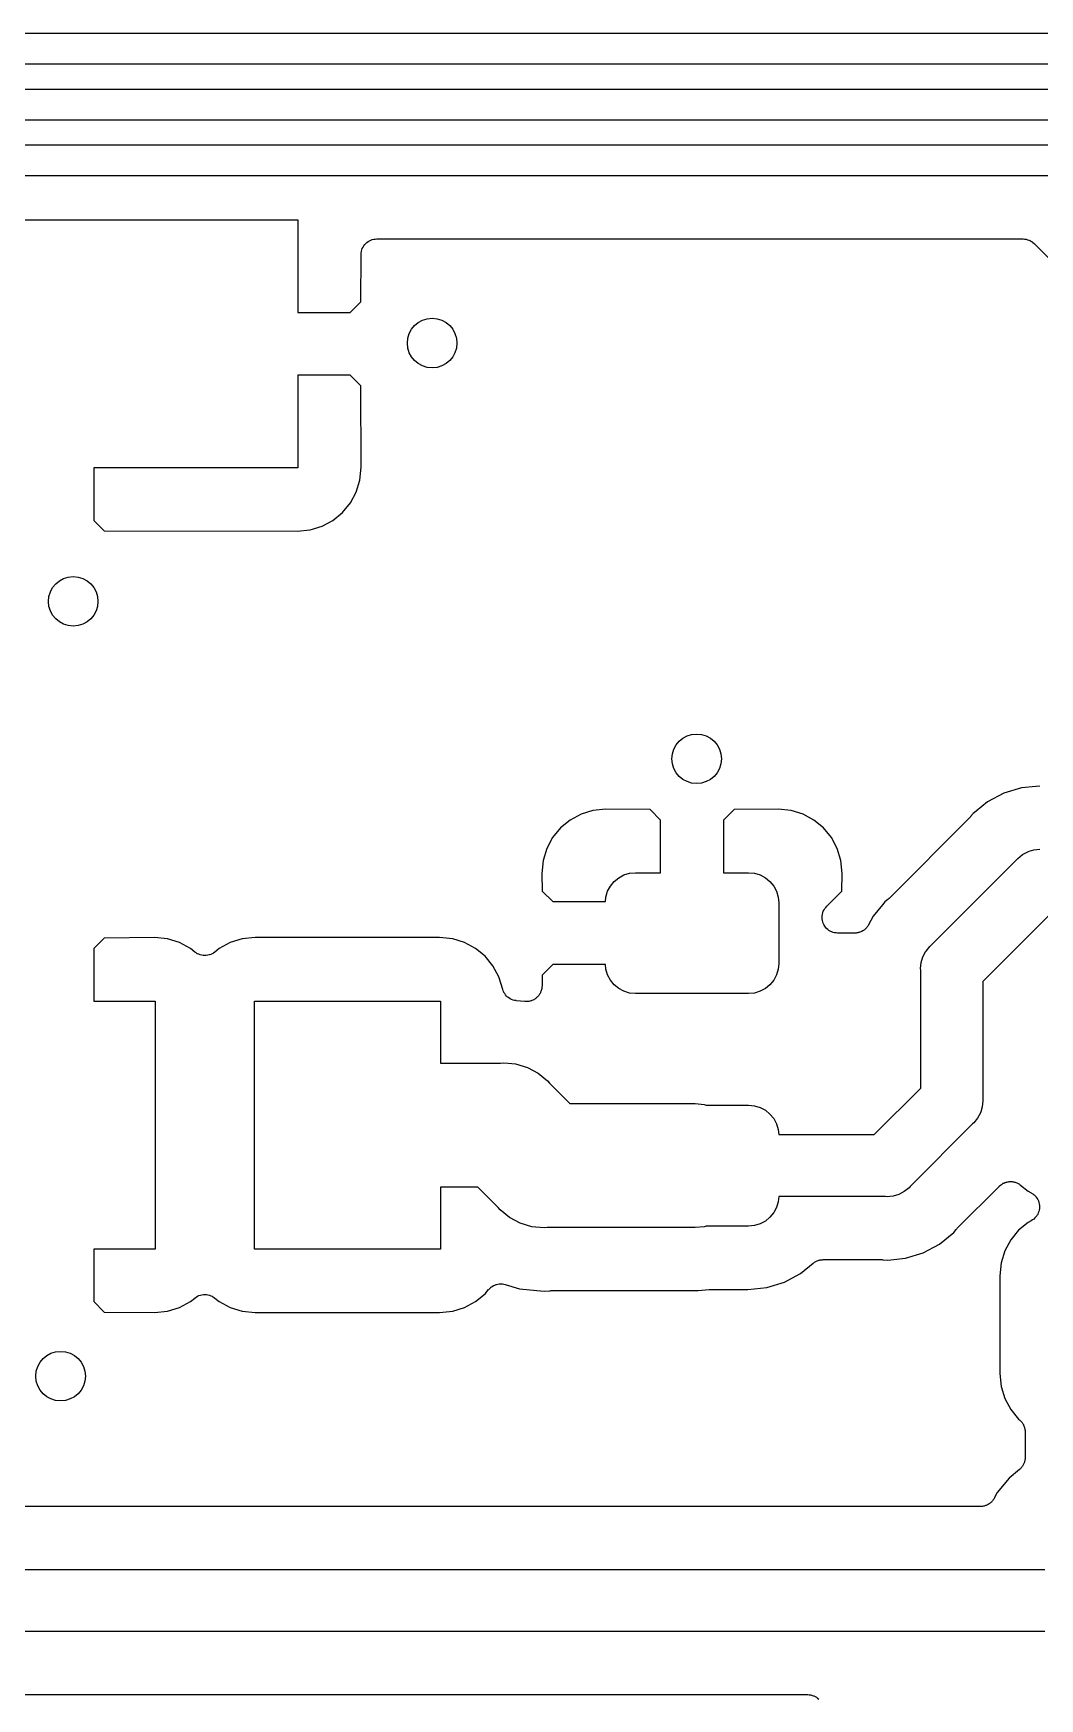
# Model space of a CAD drawing. Extents: x 2.49 to 6.38, y -5.9 to -3.86.
# Drawn here: x 3.472 to 3.792, y -5.131 to -4.602 of the extents above; entities that cross this region are included whole.
import ezdxf

# ---------------------------------------------------------------- set-up
doc = ezdxf.new("R2010")
doc.units = 0
doc.header["$MEASUREMENT"] = 0
doc.layers.add('BLACK', color=7, linetype='CONTINUOUS')

msp = doc.modelspace()

# ---------------------------------------------------------------- linework, layer by layer
at = {"layer": 'BLACK', "linetype": 'CONTINUOUS'}
for p, q in [((3.08519, -4.6022), (3.813, -4.6022)), ((3.81121, -4.61204), (3.08698, -4.61204)), ((3.09252, -4.61991), (3.80566, -4.61991)), ((3.80387, -4.62976), (3.09432, -4.62976)), ((3.16081, -4.63763), (3.79833, -4.63763)), ((3.79653, -4.64747), (3.16261, -4.64747)), ((3.4063, -4.66142), (3.55591, -4.66142)), ((3.55591, -4.66142), (3.55591, -4.69079)), ((3.57748, -4.66891), (3.5775, -4.66889)), ((3.5775, -4.66889), (3.57785, -4.6686)), ((3.57785, -4.6686), (3.57821, -4.66831)), ((3.57821, -4.66831), (3.57824, -4.66829)), ((3.57824, -4.66829), (3.57826, -4.66828)), ((3.57826, -4.66828), (3.57867, -4.66807)), ((3.57867, -4.66807), (3.57907, -4.66785)), ((3.57907, -4.66785), (3.5791, -4.66784)), ((3.5791, -4.66784), (3.57913, -4.66783)), ((3.57913, -4.66783), (3.57957, -4.6677)), ((3.57957, -4.6677), (3.58001, -4.66757)), ((3.58001, -4.66757), (3.58004, -4.66756)), ((3.58004, -4.66756), (3.58006, -4.66756)), ((3.58006, -4.66756), (3.58052, -4.66752)), ((3.58052, -4.66752), (3.58098, -4.66747)), ((3.58098, -4.66747), (3.78617, -4.66747)), ((3.78617, -4.66747), (3.78619, -4.66747)), ((3.78619, -4.66747), (3.78619, -4.66747)), ((3.78619, -4.66747), (3.78619, -4.66747)), ((3.78619, -4.66747), (3.78624, -4.66747)), ((3.78624, -4.66747), (3.7867, -4.66752)), ((3.7867, -4.66752), (3.78716, -4.66757)), ((3.78716, -4.66757), (3.78719, -4.66758)), ((3.78719, -4.66758), (3.78721, -4.66758)), ((3.78721, -4.66758), (3.78765, -4.66772)), ((3.78765, -4.66772), (3.78809, -4.66786)), ((3.78809, -4.66786), (3.78812, -4.66787)), ((3.78812, -4.66787), (3.78814, -4.66788)), ((3.78814, -4.66788), (3.78855, -4.6681)), ((3.78855, -4.6681), (3.78895, -4.66832)), ((3.78895, -4.66832), (3.78897, -4.66833)), ((3.78897, -4.66833), (3.789, -4.66835)), ((3.789, -4.66835), (3.78935, -4.66864)), ((3.78935, -4.66864), (3.78971, -4.66894)), ((3.57591, -4.68746), (3.57598, -4.67245)), ((3.57598, -4.67238), (3.57603, -4.67192)), ((3.57598, -4.67244), (3.57598, -4.67238)), ((3.57598, -4.67245), (3.57598, -4.67244)), ((3.57598, -4.67244), (3.57598, -4.67244)), ((3.57598, -4.67244), (3.57598, -4.67244)), ((3.57603, -4.67192), (3.57608, -4.67147)), ((3.57608, -4.67147), (3.57609, -4.67144)), ((3.57609, -4.67141), (3.57623, -4.67097)), ((3.57609, -4.67144), (3.57609, -4.67141)), ((3.57623, -4.67097), (3.57637, -4.67053)), ((3.57637, -4.67053), (3.57638, -4.67051)), ((3.57638, -4.67051), (3.57639, -4.67048)), ((3.57639, -4.67048), (3.57661, -4.67008)), ((3.57661, -4.67008), (3.57683, -4.66968)), ((3.57683, -4.66968), (3.57685, -4.66965)), ((3.57685, -4.66965), (3.57687, -4.66963)), ((3.57687, -4.66963), (3.57716, -4.66928)), ((3.57716, -4.66928), (3.57746, -4.66892)), ((3.57746, -4.66892), (3.57748, -4.66891)), ((3.78971, -4.66894), (3.95356, -4.83279)), ((3.57258, -4.69079), (3.57591, -4.68746)), ((3.55591, -4.69079), (3.57258, -4.69079)), ((3.55591, -4.71079), (3.55591, -4.74016)), ((3.57258, -4.71079), (3.55591, -4.71079)), ((3.57591, -4.71412), (3.57258, -4.71079)), ((3.57603, -4.73992), (3.57591, -4.71412)), ((3.55591, -4.74016), (3.4911, -4.74016)), ((3.4911, -4.74016), (3.4911, -4.75684)), ((3.57562, -4.74408), (3.57603, -4.73992)), ((3.57262, -4.75132), (3.57447, -4.74785)), ((3.57447, -4.74785), (3.57562, -4.74408)), ((3.57012, -4.75437), (3.57262, -4.75132)), ((3.4911, -4.75684), (3.49443, -4.76016)), ((3.55983, -4.75987), (3.5636, -4.75872)), ((3.5636, -4.75872), (3.56707, -4.75687)), ((3.56707, -4.75687), (3.57012, -4.75437)), ((3.49443, -4.76016), (3.55566, -4.76028)), ((3.55566, -4.76028), (3.55983, -4.75987)), ((3.78572, -4.84175), (3.7801, -4.84346)), ((3.79034, -4.8413), (3.78572, -4.84175)), ((3.79035, -4.8413), (3.79034, -4.8413)), ((3.79157, -4.84118), (3.79035, -4.8413)), ((3.65377, -4.84858), (3.64962, -4.84899)), ((3.66777, -4.84869), (3.65377, -4.84858)), ((3.70843, -4.84858), (3.69444, -4.84869)), ((3.71258, -4.84899), (3.70843, -4.84858)), ((3.77492, -4.84623), (3.77132, -4.84918)), ((3.7801, -4.84346), (3.77492, -4.84623)), ((3.64238, -4.85199), (3.63933, -4.85449)), ((3.64585, -4.85013), (3.64238, -4.85199)), ((3.64962, -4.84899), (3.64585, -4.85013)), ((3.6711, -4.85202), (3.66777, -4.84869)), ((3.6711, -4.8687), (3.6711, -4.85202)), ((3.69444, -4.84869), (3.6911, -4.85202)), ((3.6911, -4.85202), (3.6911, -4.8687)), ((3.71635, -4.85013), (3.71258, -4.84899)), ((3.71983, -4.85199), (3.71635, -4.85013)), ((3.72287, -4.85449), (3.71983, -4.85199)), ((3.76926, -4.85127), (3.74368, -4.87685)), ((3.7694, -4.85111), (3.76926, -4.85127)), ((3.76955, -4.85096), (3.7694, -4.85111)), ((3.76959, -4.85091), (3.76955, -4.85096)), ((3.77037, -4.84996), (3.76959, -4.85091)), ((3.77132, -4.84918), (3.77037, -4.84996)), ((3.77132, -4.84918), (3.77132, -4.84918)), ((3.63683, -4.85754), (3.63498, -4.86101)), ((3.63933, -4.85449), (3.63683, -4.85754)), ((3.72537, -4.85754), (3.72287, -4.85449)), ((3.72723, -4.86101), (3.72537, -4.85754)), ((3.63498, -4.86101), (3.63383, -4.86478)), ((3.72837, -4.86478), (3.72723, -4.86101)), ((3.78427, -4.86455), (3.78458, -4.86417)), ((3.78458, -4.86417), (3.78608, -4.86294)), ((3.78608, -4.86294), (3.78779, -4.86203)), ((3.78779, -4.86203), (3.78816, -4.86192)), ((3.78816, -4.86192), (3.78965, -4.86147)), ((3.78965, -4.86147), (3.79157, -4.86128)), ((3.63383, -4.86478), (3.63343, -4.86891)), ((3.63343, -4.86891), (3.63351, -4.87454)), ((3.65781, -4.87032), (3.65947, -4.86943)), ((3.65947, -4.86943), (3.66127, -4.86889)), ((3.66127, -4.86889), (3.66314, -4.8687)), ((3.66314, -4.8687), (3.6711, -4.8687)), ((3.6911, -4.8687), (3.69906, -4.8687)), ((3.69906, -4.8687), (3.70094, -4.86889)), ((3.70094, -4.86889), (3.70274, -4.86943)), ((3.70274, -4.86943), (3.7044, -4.87032)), ((3.72878, -4.86891), (3.72837, -4.86478)), ((3.72869, -4.87454), (3.72878, -4.86891)), ((3.75696, -4.89186), (3.78427, -4.86455)), ((3.63351, -4.87454), (3.63686, -4.87789)), ((3.65373, -4.87643), (3.65427, -4.87462)), ((3.65427, -4.87462), (3.65516, -4.87297)), ((3.65516, -4.87297), (3.65635, -4.87151)), ((3.65635, -4.87151), (3.65781, -4.87032)), ((3.7044, -4.87032), (3.70585, -4.87151)), ((3.70585, -4.87151), (3.70704, -4.87297)), ((3.70704, -4.87297), (3.70793, -4.87462)), ((3.70793, -4.87462), (3.70848, -4.87643)), ((3.72388, -4.87936), (3.72869, -4.87454)), ((3.63686, -4.87789), (3.65358, -4.87789)), ((3.65358, -4.87789), (3.65373, -4.87643)), ((3.70848, -4.87643), (3.70866, -4.8783)), ((3.70866, -4.8783), (3.70866, -4.89749)), ((3.72303, -4.88053), (3.72326, -4.88011)), ((3.72326, -4.88011), (3.72327, -4.8801)), ((3.72326, -4.88011), (3.72326, -4.88011)), ((3.72327, -4.8801), (3.72357, -4.87973)), ((3.72357, -4.87973), (3.72388, -4.87936)), ((3.74159, -4.87891), (3.73864, -4.88251)), ((3.74237, -4.87796), (3.74159, -4.87891)), ((3.74159, -4.87891), (3.74159, -4.87891)), ((3.74332, -4.87718), (3.74237, -4.87796)), ((3.74347, -4.87703), (3.74332, -4.87718)), ((3.74363, -4.8769), (3.74347, -4.87703)), ((3.74368, -4.87685), (3.74363, -4.8769)), ((3.72241, -4.88286), (3.72246, -4.88238)), ((3.72241, -4.88287), (3.72241, -4.88286)), ((3.72241, -4.88288), (3.72241, -4.88287)), ((3.72246, -4.88335), (3.72241, -4.88288)), ((3.72246, -4.88238), (3.72251, -4.88191)), ((3.7225, -4.88383), (3.72246, -4.88335)), ((3.7225, -4.88384), (3.7225, -4.88383)), ((3.7225, -4.88385), (3.7225, -4.88384)), ((3.72264, -4.88431), (3.7225, -4.88385)), ((3.72251, -4.88189), (3.72266, -4.88142)), ((3.72251, -4.8819), (3.72251, -4.88189)), ((3.72251, -4.88191), (3.72251, -4.8819)), ((3.72278, -4.88477), (3.72264, -4.88431)), ((3.72266, -4.88142), (3.7228, -4.88097)), ((3.72278, -4.88478), (3.72278, -4.88477)), ((3.72278, -4.88477), (3.72278, -4.88477)), ((3.723, -4.8852), (3.72278, -4.88478)), ((3.7228, -4.88096), (3.72303, -4.88053)), ((3.7228, -4.88097), (3.7228, -4.88096)), ((3.7228, -4.88096), (3.7228, -4.88096)), ((3.72323, -4.88563), (3.723, -4.8852)), ((3.72323, -4.88564), (3.72323, -4.88563)), ((3.72324, -4.88565), (3.72323, -4.88564)), ((3.72354, -4.88602), (3.72324, -4.88565)), ((3.73691, -4.88569), (3.73674, -4.8859)), ((3.73702, -4.88549), (3.73691, -4.88569)), ((3.73714, -4.88531), (3.73702, -4.88549)), ((3.73717, -4.88525), (3.73714, -4.88531)), ((3.73864, -4.88251), (3.73717, -4.88525)), ((3.79565, -4.88101), (3.77342, -4.90324)), ((3.49444, -4.88944), (3.4911, -4.89277)), ((3.5104, -4.88933), (3.49444, -4.88944)), ((3.51455, -4.88974), (3.5104, -4.88933)), ((3.51832, -4.89088), (3.51455, -4.88974)), ((3.5218, -4.89274), (3.51832, -4.89088)), ((3.53444, -4.89088), (3.53096, -4.89274)), ((3.53821, -4.88974), (3.53444, -4.89088)), ((3.54237, -4.88933), (3.53821, -4.88974)), ((3.60094, -4.88933), (3.54237, -4.88933)), ((3.6051, -4.88974), (3.60094, -4.88933)), ((3.60887, -4.89088), (3.6051, -4.88974)), ((3.61235, -4.89274), (3.60887, -4.89088)), ((3.72384, -4.88639), (3.72354, -4.88602)), ((3.72385, -4.8864), (3.72384, -4.88639)), ((3.72422, -4.88671), (3.72385, -4.8864)), ((3.72385, -4.8864), (3.72385, -4.8864)), ((3.72459, -4.88702), (3.72422, -4.88671)), ((3.7246, -4.88703), (3.72459, -4.88702)), ((3.72459, -4.88702), (3.72459, -4.88702)), ((3.72502, -4.88726), (3.7246, -4.88703)), ((3.72544, -4.88749), (3.72502, -4.88726)), ((3.72545, -4.88749), (3.72544, -4.88749)), ((3.72546, -4.8875), (3.72545, -4.88749)), ((3.72591, -4.88764), (3.72546, -4.8875)), ((3.72637, -4.88778), (3.72591, -4.88764)), ((3.72638, -4.88779), (3.72637, -4.88778)), ((3.72639, -4.88779), (3.72638, -4.88779)), ((3.72686, -4.88784), (3.72639, -4.88779)), ((3.72734, -4.88789), (3.72686, -4.88784)), ((3.72736, -4.88789), (3.72734, -4.88789)), ((3.72741, -4.88789), (3.72736, -4.88789)), ((3.72736, -4.88789), (3.72736, -4.88789)), ((3.72736, -4.88789), (3.72736, -4.88789)), ((3.73276, -4.88789), (3.72741, -4.88789)), ((3.73299, -4.88787), (3.73276, -4.88789)), ((3.73321, -4.88787), (3.73299, -4.88787)), ((3.73347, -4.88782), (3.73321, -4.88787)), ((3.73374, -4.8878), (3.73347, -4.88782)), ((3.73395, -4.88773), (3.73374, -4.8878)), ((3.73417, -4.88769), (3.73395, -4.88773)), ((3.73441, -4.88759), (3.73417, -4.88769)), ((3.73467, -4.88752), (3.73441, -4.88759)), ((3.73487, -4.88741), (3.73467, -4.88752)), ((3.73507, -4.88733), (3.73487, -4.88741)), ((3.7353, -4.88718), (3.73507, -4.88733)), ((3.73553, -4.88706), (3.7353, -4.88718)), ((3.7357, -4.88692), (3.73553, -4.88706)), ((3.73589, -4.8868), (3.7357, -4.88692)), ((3.73608, -4.88661), (3.73589, -4.8868)), ((3.73629, -4.88644), (3.73608, -4.88661)), ((3.73643, -4.88627), (3.73629, -4.88644)), ((3.73659, -4.88612), (3.73643, -4.88627)), ((3.73674, -4.8859), (3.73659, -4.88612)), ((3.4911, -4.89277), (3.4911, -4.90945)), ((3.52321, -4.8939), (3.5218, -4.89274)), ((3.5236, -4.89416), (3.52321, -4.8939)), ((3.52398, -4.89442), (3.5236, -4.89416)), ((3.524, -4.89443), (3.52398, -4.89442)), ((3.52402, -4.89444), (3.524, -4.89443)), ((3.52445, -4.89462), (3.52402, -4.89444)), ((3.52488, -4.8948), (3.52445, -4.89462)), ((3.5249, -4.89481), (3.52488, -4.8948)), ((3.52492, -4.89481), (3.5249, -4.89481)), ((3.52538, -4.89491), (3.52492, -4.89481)), ((3.52584, -4.895), (3.52538, -4.89491)), ((3.52586, -4.895), (3.52584, -4.895)), ((3.52587, -4.89501), (3.52586, -4.895)), ((3.52635, -4.89501), (3.52587, -4.89501)), ((3.52681, -4.89501), (3.52635, -4.89501)), ((3.52683, -4.89501), (3.52681, -4.89501)), ((3.52685, -4.89501), (3.52683, -4.89501)), ((3.52731, -4.89492), (3.52685, -4.89501)), ((3.52777, -4.89483), (3.52731, -4.89492)), ((3.52779, -4.89483), (3.52777, -4.89483)), ((3.52781, -4.89482), (3.52779, -4.89483)), ((3.52824, -4.89465), (3.52781, -4.89482)), ((3.52868, -4.89447), (3.52824, -4.89465)), ((3.52869, -4.89446), (3.52868, -4.89447)), ((3.52871, -4.89445), (3.52869, -4.89446)), ((3.5291, -4.8942), (3.52871, -4.89445)), ((3.5295, -4.89394), (3.5291, -4.8942)), ((3.52953, -4.89392), (3.5295, -4.89394)), ((3.52955, -4.8939), (3.52953, -4.89392)), ((3.52953, -4.89392), (3.52953, -4.89392)), ((3.52953, -4.89392), (3.52953, -4.89392)), ((3.53096, -4.89274), (3.52955, -4.8939)), ((3.61539, -4.89524), (3.61235, -4.89274)), ((3.61789, -4.89828), (3.61539, -4.89524)), ((3.75387, -4.89724), (3.75444, -4.89538)), ((3.75444, -4.89538), (3.75535, -4.89367)), ((3.75535, -4.89367), (3.75543, -4.89357)), ((3.75543, -4.89357), (3.75658, -4.89217)), ((3.75658, -4.89217), (3.75696, -4.89186)), ((3.61975, -4.90176), (3.61789, -4.89828)), ((3.63351, -4.90125), (3.63346, -4.90471)), ((3.63686, -4.89789), (3.63351, -4.90125)), ((3.65358, -4.89789), (3.63686, -4.89789)), ((3.65373, -4.89936), (3.65358, -4.89789)), ((3.65427, -4.90116), (3.65373, -4.89936)), ((3.65516, -4.90282), (3.65427, -4.90116)), ((3.70793, -4.90116), (3.70704, -4.90282)), ((3.70848, -4.89936), (3.70793, -4.90116)), ((3.70866, -4.89749), (3.70848, -4.89936)), ((3.75368, -4.89917), (3.75387, -4.89724)), ((3.75373, -4.89965), (3.75368, -4.89917)), ((3.75373, -4.93709), (3.75373, -4.89965)), ((3.62098, -4.90582), (3.61975, -4.90176)), ((3.62116, -4.90625), (3.62098, -4.90582)), ((3.62133, -4.90668), (3.62116, -4.90625)), ((3.62134, -4.9067), (3.62133, -4.90668)), ((3.62135, -4.90672), (3.62134, -4.9067)), ((3.62161, -4.9071), (3.62135, -4.90672)), ((3.63293, -4.90683), (3.63286, -4.90701)), ((3.63302, -4.90667), (3.63293, -4.90683)), ((3.63312, -4.90639), (3.63302, -4.90667)), ((3.63324, -4.90611), (3.63312, -4.90639)), ((3.63327, -4.90592), (3.63324, -4.90611)), ((3.63333, -4.90574), (3.63327, -4.90592)), ((3.63337, -4.90545), (3.63333, -4.90574)), ((3.63343, -4.90515), (3.63337, -4.90545)), ((3.63346, -4.90478), (3.63343, -4.90496)), ((3.63343, -4.90496), (3.63343, -4.90515)), ((3.63346, -4.90471), (3.63346, -4.90478)), ((3.65635, -4.90428), (3.65516, -4.90282)), ((3.65781, -4.90547), (3.65635, -4.90428)), ((3.65947, -4.90636), (3.65781, -4.90547)), ((3.66127, -4.9069), (3.65947, -4.90636)), ((3.70274, -4.90636), (3.70094, -4.9069)), ((3.7044, -4.90547), (3.70274, -4.90636)), ((3.70585, -4.90428), (3.7044, -4.90547)), ((3.70704, -4.90282), (3.70585, -4.90428)), ((3.77342, -4.90324), (3.77342, -4.94068)), ((3.4911, -4.90945), (3.51063, -4.90945)), ((3.51063, -4.90945), (3.51063, -4.98819)), ((3.54213, -4.98819), (3.54213, -4.90945)), ((3.54213, -4.90945), (3.60118, -4.90945)), ((3.60118, -4.90945), (3.60118, -4.92913)), ((3.62187, -4.9075), (3.62161, -4.9071)), ((3.62188, -4.90751), (3.62187, -4.9075)), ((3.62189, -4.90753), (3.62188, -4.90751)), ((3.62222, -4.90786), (3.62189, -4.90753)), ((3.62255, -4.90819), (3.62222, -4.90786)), ((3.62257, -4.90821), (3.62255, -4.90819)), ((3.62258, -4.90822), (3.62257, -4.90821)), ((3.62297, -4.90848), (3.62258, -4.90822)), ((3.62335, -4.90874), (3.62297, -4.90848)), ((3.62337, -4.90875), (3.62335, -4.90874)), ((3.62339, -4.90877), (3.62337, -4.90875)), ((3.62382, -4.90894), (3.62339, -4.90877)), ((3.62425, -4.90913), (3.62382, -4.90894)), ((3.62427, -4.90913), (3.62425, -4.90913)), ((3.62429, -4.90914), (3.62427, -4.90913)), ((3.62475, -4.90924), (3.62429, -4.90914)), ((3.6252, -4.90933), (3.62475, -4.90924)), ((3.62525, -4.90934), (3.6252, -4.90933)), ((3.62527, -4.90934), (3.62525, -4.90934)), ((3.62525, -4.90934), (3.62525, -4.90934)), ((3.62525, -4.90934), (3.62525, -4.90934)), ((3.62797, -4.90961), (3.62527, -4.90934)), ((3.62816, -4.90961), (3.62797, -4.90961)), ((3.62835, -4.90963), (3.62816, -4.90961)), ((3.62865, -4.90961), (3.62835, -4.90963)), ((3.62895, -4.90961), (3.62865, -4.90961)), ((3.62913, -4.90957), (3.62895, -4.90961)), ((3.62932, -4.90956), (3.62913, -4.90957)), ((3.62961, -4.90947), (3.62932, -4.90956)), ((3.6299, -4.90942), (3.62961, -4.90947)), ((3.63008, -4.90934), (3.6299, -4.90942)), ((3.63026, -4.90929), (3.63008, -4.90934)), ((3.63053, -4.90916), (3.63026, -4.90929)), ((3.63081, -4.90905), (3.63053, -4.90916)), ((3.63096, -4.90894), (3.63081, -4.90905)), ((3.63113, -4.90885), (3.63096, -4.90894)), ((3.63137, -4.90867), (3.63113, -4.90885)), ((3.63162, -4.90851), (3.63137, -4.90867)), ((3.63175, -4.90837), (3.63162, -4.90851)), ((3.6319, -4.90826), (3.63175, -4.90837)), ((3.6321, -4.90803), (3.6319, -4.90826)), ((3.63231, -4.90782), (3.6321, -4.90803)), ((3.63242, -4.90766), (3.63231, -4.90782)), ((3.63254, -4.90752), (3.63242, -4.90766)), ((3.63269, -4.90726), (3.63254, -4.90752)), ((3.63286, -4.90701), (3.63269, -4.90726)), ((3.66314, -4.90709), (3.66127, -4.9069)), ((3.69906, -4.90709), (3.66314, -4.90709)), ((3.70094, -4.9069), (3.69906, -4.90709)), ((3.60118, -4.92913), (3.62026, -4.92913)), ((3.62026, -4.92913), (3.62123, -4.92904)), ((3.62123, -4.92904), (3.62268, -4.92918)), ((3.62268, -4.92918), (3.62509, -4.92942)), ((3.62509, -4.92942), (3.6288, -4.93054)), ((3.6288, -4.93054), (3.63222, -4.93237)), ((3.63222, -4.93237), (3.63522, -4.93483)), ((3.63522, -4.93483), (3.63583, -4.93558)), ((3.63583, -4.93558), (3.64228, -4.94203)), ((3.73895, -4.95187), (3.75373, -4.93709)), ((3.64228, -4.94203), (3.68207, -4.94203)), ((3.68207, -4.94203), (3.68496, -4.94231)), ((3.68496, -4.94231), (3.68564, -4.94252)), ((3.68564, -4.94252), (3.69906, -4.94252)), ((3.69906, -4.94252), (3.70094, -4.9427)), ((3.70094, -4.9427), (3.70274, -4.94325)), ((3.70274, -4.94325), (3.7044, -4.94414)), ((3.77327, -4.94309), (3.7728, -4.94467)), ((3.77346, -4.94117), (3.77327, -4.94309)), ((3.77342, -4.94068), (3.77346, -4.94117)), ((3.7044, -4.94414), (3.70585, -4.94533)), ((3.70585, -4.94533), (3.70704, -4.94678)), ((3.70704, -4.94678), (3.70793, -4.94844)), ((3.70793, -4.94844), (3.70848, -4.95024)), ((3.77019, -4.94847), (3.75033, -4.96833)), ((3.77057, -4.94816), (3.77019, -4.94847)), ((3.7718, -4.94666), (3.77057, -4.94816)), ((3.77271, -4.94495), (3.7718, -4.94666)), ((3.7728, -4.94467), (3.77271, -4.94495)), ((3.70848, -4.95024), (3.70864, -4.95187)), ((3.70864, -4.95187), (3.73895, -4.95187)), ((3.61307, -4.9685), (3.60118, -4.9685)), ((3.60118, -4.9685), (3.60118, -4.98819)), ((3.61952, -4.97495), (3.61307, -4.9685)), ((3.74852, -4.96994), (3.74681, -4.97085)), ((3.75002, -4.96871), (3.74852, -4.96994)), ((3.75033, -4.96833), (3.75002, -4.96871)), ((3.76534, -4.9816), (3.77873, -4.96821)), ((3.77873, -4.96821), (3.77878, -4.96816)), ((3.77878, -4.96816), (3.77896, -4.96802)), ((3.77896, -4.96802), (3.77912, -4.96786)), ((3.77912, -4.96786), (3.77934, -4.96772)), ((3.77934, -4.96772), (3.77955, -4.96755)), ((3.77955, -4.96755), (3.77975, -4.96745)), ((3.77975, -4.96745), (3.77993, -4.96732)), ((3.77993, -4.96732), (3.78018, -4.96723)), ((3.78018, -4.96723), (3.78041, -4.9671)), ((3.78041, -4.9671), (3.78063, -4.96704)), ((3.78063, -4.96704), (3.78084, -4.96696)), ((3.78084, -4.96696), (3.7811, -4.96691)), ((3.7811, -4.96691), (3.78135, -4.96683)), ((3.78135, -4.96683), (3.78157, -4.96681)), ((3.78157, -4.96681), (3.7818, -4.96677)), ((3.7818, -4.96677), (3.78206, -4.96677)), ((3.78206, -4.96677), (3.78232, -4.96675)), ((3.78232, -4.96675), (3.78255, -4.96677)), ((3.78255, -4.96677), (3.78277, -4.96677)), ((3.78277, -4.96677), (3.78303, -4.96682)), ((3.78303, -4.96682), (3.78329, -4.96685)), ((3.78329, -4.96685), (3.78351, -4.96692)), ((3.78351, -4.96692), (3.78373, -4.96696)), ((3.78373, -4.96696), (3.78397, -4.96707)), ((3.78397, -4.96707), (3.78422, -4.96714)), ((3.78422, -4.96714), (3.78442, -4.96725)), ((3.78442, -4.96725), (3.78463, -4.96734)), ((3.78463, -4.96734), (3.78485, -4.96749)), ((3.78485, -4.96749), (3.78508, -4.96761)), ((3.78508, -4.96761), (3.78525, -4.96776)), ((3.78525, -4.96776), (3.78544, -4.96788)), ((3.78544, -4.96788), (3.78785, -4.96986)), ((3.78785, -4.96986), (3.78885, -4.97039)), ((3.62014, -4.9757), (3.61952, -4.97495)), ((3.70793, -4.97498), (3.70704, -4.97664)), ((3.70848, -4.97318), (3.70793, -4.97498)), ((3.70864, -4.97156), (3.70848, -4.97318)), ((3.74254, -4.97156), (3.70864, -4.97156)), ((3.74303, -4.9716), (3.74254, -4.97156)), ((3.7439, -4.97152), (3.74303, -4.9716)), ((3.74496, -4.97141), (3.7439, -4.97152)), ((3.74681, -4.97085), (3.74496, -4.97141)), ((3.78885, -4.97039), (3.78889, -4.97042)), ((3.78889, -4.97042), (3.78889, -4.97042)), ((3.78889, -4.97042), (3.78889, -4.97042)), ((3.78889, -4.97042), (3.78891, -4.97043)), ((3.78891, -4.97043), (3.78931, -4.9707)), ((3.78931, -4.9707), (3.7897, -4.97097)), ((3.7897, -4.97097), (3.78971, -4.97097)), ((3.78971, -4.97097), (3.78972, -4.97098)), ((3.78972, -4.97098), (3.79006, -4.97133)), ((3.79006, -4.97133), (3.79038, -4.97166)), ((3.79038, -4.97166), (3.79039, -4.97167)), ((3.79039, -4.97167), (3.7904, -4.97168)), ((3.7904, -4.97168), (3.79066, -4.97208)), ((3.79066, -4.97208), (3.79092, -4.97248)), ((3.79092, -4.97248), (3.79092, -4.97249)), ((3.79092, -4.97249), (3.79093, -4.9725)), ((3.79093, -4.9725), (3.7911, -4.97293)), ((3.7911, -4.97293), (3.79129, -4.97338)), ((3.79129, -4.97338), (3.79129, -4.97339)), ((3.79129, -4.97339), (3.79129, -4.9734)), ((3.79129, -4.9734), (3.79138, -4.97387)), ((3.79146, -4.97534), (3.79137, -4.9758)), ((3.79138, -4.97387), (3.79147, -4.97434)), ((3.79147, -4.97531), (3.79146, -4.97533)), ((3.79146, -4.97533), (3.79146, -4.97534)), ((3.79147, -4.97434), (3.79147, -4.97435)), ((3.79147, -4.97435), (3.79147, -4.97436)), ((3.79147, -4.97436), (3.79147, -4.97483)), ((3.79147, -4.97483), (3.79147, -4.97531)), ((3.62313, -4.97816), (3.62014, -4.9757)), ((3.62655, -4.97999), (3.62313, -4.97816)), ((3.63021, -4.9811), (3.62655, -4.97999)), ((3.70094, -4.98072), (3.69906, -4.98091)), ((3.70274, -4.98018), (3.70094, -4.98072)), ((3.7044, -4.97929), (3.70274, -4.98018)), ((3.70585, -4.97809), (3.7044, -4.97929)), ((3.70704, -4.97664), (3.70585, -4.97809)), ((3.78785, -4.97975), (3.78481, -4.98225)), ((3.78885, -4.97921), (3.78785, -4.97975)), ((3.78925, -4.97894), (3.78885, -4.97921)), ((3.78964, -4.97868), (3.78925, -4.97894)), ((3.78965, -4.97868), (3.78964, -4.97868)), ((3.78966, -4.97867), (3.78965, -4.97868)), ((3.79, -4.97833), (3.78966, -4.97867)), ((3.79034, -4.978), (3.79, -4.97833)), ((3.79035, -4.97798), (3.79034, -4.97799)), ((3.79034, -4.97799), (3.79034, -4.978)), ((3.79062, -4.97758), (3.79035, -4.97798)), ((3.79089, -4.97719), (3.79062, -4.97758)), ((3.7909, -4.97717), (3.79089, -4.97718)), ((3.79089, -4.97718), (3.79089, -4.97719)), ((3.79108, -4.97673), (3.7909, -4.97717)), ((3.79127, -4.97629), (3.79108, -4.97673)), ((3.79137, -4.9758), (3.79127, -4.97627)), ((3.79127, -4.97627), (3.79127, -4.97628)), ((3.79127, -4.97628), (3.79127, -4.97629)), ((3.63026, -4.98111), (3.63021, -4.9811)), ((3.63412, -4.98149), (3.63026, -4.98111)), ((3.63509, -4.9814), (3.63412, -4.98149)), ((3.68207, -4.9814), (3.63509, -4.9814)), ((3.68496, -4.98111), (3.68207, -4.9814)), ((3.68564, -4.98091), (3.68496, -4.98111)), ((3.69906, -4.98091), (3.68564, -4.98091)), ((3.75969, -4.98665), (3.76423, -4.98292)), ((3.76423, -4.98292), (3.76501, -4.98197)), ((3.76501, -4.98197), (3.76505, -4.98191)), ((3.76505, -4.98191), (3.76521, -4.98177)), ((3.76521, -4.98177), (3.76534, -4.9816)), ((3.78231, -4.98529), (3.78045, -4.98877)), ((3.78481, -4.98225), (3.78231, -4.98529)), ((3.51063, -4.98819), (3.4911, -4.98819)), ((3.4911, -4.98819), (3.4911, -5.00487)), ((3.60118, -4.98819), (3.54213, -4.98819)), ((3.74426, -4.99158), (3.74888, -4.99112)), ((3.74888, -4.99112), (3.7545, -4.98942)), ((3.7545, -4.98942), (3.75969, -4.98665)), ((3.78045, -4.98877), (3.77931, -4.99254)), ((3.71043, -4.99874), (3.71556, -4.996)), ((3.71556, -4.996), (3.71959, -4.99269)), ((3.71959, -4.99269), (3.71965, -4.99265)), ((3.71965, -4.99265), (3.71983, -4.99253)), ((3.71983, -4.99253), (3.72, -4.99239)), ((3.72, -4.99239), (3.72024, -4.99226)), ((3.72024, -4.99226), (3.72047, -4.99212)), ((3.72047, -4.99212), (3.72067, -4.99203)), ((3.72067, -4.99203), (3.72086, -4.99193)), ((3.72086, -4.99193), (3.72112, -4.99185)), ((3.72112, -4.99185), (3.72137, -4.99175)), ((3.72137, -4.99175), (3.72159, -4.99171)), ((3.72159, -4.99171), (3.72179, -4.99165)), ((3.72179, -4.99165), (3.72206, -4.99162)), ((3.72206, -4.99162), (3.72233, -4.99157)), ((3.72233, -4.99157), (3.72255, -4.99158)), ((3.72255, -4.99158), (3.72276, -4.99156)), ((3.72276, -4.99156), (3.74132, -4.99156)), ((3.74132, -4.99156), (3.74139, -4.99156)), ((3.74139, -4.99156), (3.7416, -4.99158)), ((3.7416, -4.99158), (3.74181, -4.99158)), ((3.74181, -4.99158), (3.74303, -4.9917)), ((3.74303, -4.9917), (3.74425, -4.99158)), ((3.74425, -4.99158), (3.74426, -4.99158)), ((3.77931, -4.99254), (3.77889, -4.9967)), ((3.77889, -4.9967), (3.77889, -5.02771)), ((3.61539, -5.0024), (3.61649, -5.00106)), ((3.61649, -5.00106), (3.61651, -5.00104)), ((3.61651, -5.00104), (3.61654, -5.00101)), ((3.61651, -5.00104), (3.61651, -5.00104)), ((3.61651, -5.00104), (3.61651, -5.00104)), ((3.61654, -5.00101), (3.61687, -5.00068)), ((3.61687, -5.00068), (3.6172, -5.00035)), ((3.6172, -5.00035), (3.61722, -5.00034)), ((3.61722, -5.00034), (3.61723, -5.00033)), ((3.61723, -5.00033), (3.61763, -5.00007)), ((3.61763, -5.00007), (3.61801, -4.99981)), ((3.61801, -4.99981), (3.61803, -4.99981)), ((3.61803, -4.99981), (3.61805, -4.99979)), ((3.61805, -4.99979), (3.61848, -4.99962)), ((3.61848, -4.99962), (3.61892, -4.99944)), ((3.61892, -4.99944), (3.61894, -4.99944)), ((3.61894, -4.99944), (3.61896, -4.99943)), ((3.61896, -4.99943), (3.61941, -4.99935)), ((3.61941, -4.99935), (3.61987, -4.99926)), ((3.61987, -4.99926), (3.6199, -4.99926)), ((3.6199, -4.99926), (3.61992, -4.99925)), ((3.61992, -4.99925), (3.62038, -4.99926)), ((3.62038, -4.99926), (3.62085, -4.99926)), ((3.62085, -4.99926), (3.62087, -4.99926)), ((3.62087, -4.99926), (3.62089, -4.99926)), ((3.62089, -4.99926), (3.62135, -4.99936)), ((3.62135, -4.99936), (3.62181, -4.99945)), ((3.62181, -4.99945), (3.62634, -5.00082)), ((3.62634, -5.00082), (3.63178, -5.00136)), ((3.63178, -5.00136), (3.63412, -5.00159)), ((3.63412, -5.00159), (3.63583, -5.00142)), ((3.63583, -5.00142), (3.6359, -5.00142)), ((3.6359, -5.00142), (3.63611, -5.00142)), ((3.63611, -5.00142), (3.63632, -5.0014)), ((3.63632, -5.0014), (3.68305, -5.0014)), ((3.68305, -5.0014), (3.68658, -5.00105)), ((3.68658, -5.00105), (3.68665, -5.00104)), ((3.68665, -5.00104), (3.68686, -5.00105)), ((3.68686, -5.00105), (3.68707, -5.00103)), ((3.68707, -5.00103), (3.69882, -5.00103)), ((3.69882, -5.00103), (3.70486, -5.00043)), ((3.70486, -5.00043), (3.71043, -4.99874)), ((3.4911, -5.00487), (3.49444, -5.0082)), ((3.51455, -5.0079), (3.51832, -5.00676)), ((3.51832, -5.00676), (3.5218, -5.0049)), ((3.5218, -5.0049), (3.52321, -5.00374)), ((3.52321, -5.00374), (3.52323, -5.00372)), ((3.52323, -5.00372), (3.52326, -5.0037)), ((3.52323, -5.00372), (3.52323, -5.00372)), ((3.52323, -5.00372), (3.52323, -5.00372)), ((3.52326, -5.0037), (3.52365, -5.00344)), ((3.52365, -5.00344), (3.52404, -5.00318)), ((3.52404, -5.00318), (3.52406, -5.00318)), ((3.52406, -5.00318), (3.52408, -5.00317)), ((3.52408, -5.00317), (3.52451, -5.00299)), ((3.52451, -5.00299), (3.52495, -5.00281)), ((3.52495, -5.00281), (3.52497, -5.00281)), ((3.52497, -5.00281), (3.52499, -5.0028)), ((3.52499, -5.0028), (3.52545, -5.00272)), ((3.52545, -5.00272), (3.52591, -5.00263)), ((3.52591, -5.00263), (3.52592, -5.00263)), ((3.52592, -5.00263), (3.52594, -5.00262)), ((3.52594, -5.00262), (3.52641, -5.00263)), ((3.52641, -5.00263), (3.52688, -5.00263)), ((3.52688, -5.00263), (3.5269, -5.00264)), ((3.5269, -5.00264), (3.52692, -5.00264)), ((3.52692, -5.00264), (3.52738, -5.00273)), ((3.52738, -5.00273), (3.52784, -5.00282)), ((3.52784, -5.00282), (3.52786, -5.00283)), ((3.52786, -5.00283), (3.52788, -5.00284)), ((3.52788, -5.00284), (3.52831, -5.00302)), ((3.52831, -5.00302), (3.52874, -5.0032)), ((3.52874, -5.0032), (3.52876, -5.00321)), ((3.52876, -5.00321), (3.52877, -5.00322)), ((3.52877, -5.00322), (3.52916, -5.00348)), ((3.52916, -5.00348), (3.52955, -5.00374)), ((3.52955, -5.00374), (3.53096, -5.0049)), ((3.53096, -5.0049), (3.53444, -5.00676)), ((3.53444, -5.00676), (3.53821, -5.0079)), ((3.6051, -5.0079), (3.60887, -5.00676)), ((3.60887, -5.00676), (3.61235, -5.0049)), ((3.61235, -5.0049), (3.61539, -5.0024)), ((3.49444, -5.0082), (3.5104, -5.00831)), ((3.5104, -5.00831), (3.51455, -5.0079)), ((3.53821, -5.0079), (3.54237, -5.00831)), ((3.54237, -5.00831), (3.60094, -5.00831)), ((3.60094, -5.00831), (3.6051, -5.0079)), ((3.77889, -5.02771), (3.77931, -5.03187)), ((3.77931, -5.03187), (3.78045, -5.03564)), ((3.78045, -5.03564), (3.78231, -5.03912)), ((3.78231, -5.03912), (3.78481, -5.04216)), ((3.78481, -5.04216), (3.78506, -5.04237)), ((3.78506, -5.04237), (3.78512, -5.04242)), ((3.78512, -5.04242), (3.78527, -5.04258)), ((3.78527, -5.04258), (3.78544, -5.04272)), ((3.78544, -5.04272), (3.78561, -5.04292)), ((3.78561, -5.04292), (3.7858, -5.04312)), ((3.7858, -5.04312), (3.78592, -5.0433)), ((3.78592, -5.0433), (3.78605, -5.04347)), ((3.78605, -5.04347), (3.78618, -5.04371)), ((3.78618, -5.04371), (3.78633, -5.04394)), ((3.78633, -5.04394), (3.78641, -5.04414)), ((3.78641, -5.04414), (3.78651, -5.04433)), ((3.78651, -5.04433), (3.78659, -5.04459)), ((3.78659, -5.04459), (3.78669, -5.04484)), ((3.78669, -5.04484), (3.78673, -5.04506)), ((3.78673, -5.04506), (3.78679, -5.04527)), ((3.78679, -5.04527), (3.78682, -5.04554)), ((3.78682, -5.04554), (3.78687, -5.0458)), ((3.78687, -5.0458), (3.78687, -5.04602)), ((3.78687, -5.04602), (3.78689, -5.04624)), ((3.78689, -5.04624), (3.78689, -5.05436)), ((3.78686, -5.05487), (3.78681, -5.05513)), ((3.78689, -5.05443), (3.78686, -5.05465)), ((3.78686, -5.05465), (3.78686, -5.05487)), ((3.78689, -5.05436), (3.78689, -5.05443)), ((3.78506, -5.05823), (3.78178, -5.06092)), ((3.78522, -5.05807), (3.78506, -5.05823)), ((3.78539, -5.05793), (3.78522, -5.05807)), ((3.78556, -5.05773), (3.78539, -5.05793)), ((3.78575, -5.05754), (3.78556, -5.05773)), ((3.78587, -5.05735), (3.78575, -5.05754)), ((3.78602, -5.05718), (3.78587, -5.05735)), ((3.78615, -5.05695), (3.78602, -5.05718)), ((3.7863, -5.05672), (3.78615, -5.05695)), ((3.78638, -5.05652), (3.7863, -5.05672)), ((3.78649, -5.05633), (3.78638, -5.05652)), ((3.78657, -5.05607), (3.78649, -5.05633)), ((3.78667, -5.05582), (3.78657, -5.05607)), ((3.78671, -5.05561), (3.78667, -5.05582)), ((3.78678, -5.0554), (3.78671, -5.05561)), ((3.78681, -5.05513), (3.78678, -5.0554)), ((3.77806, -5.06545), (3.77706, -5.06732)), ((3.78178, -5.06092), (3.77806, -5.06545)), ((3.77265, -5.06996), (3.44225, -5.06996)), ((3.77287, -5.06994), (3.77265, -5.06996)), ((3.7731, -5.06994), (3.77287, -5.06994)), ((3.77336, -5.06989), (3.7731, -5.06994)), ((3.77362, -5.06987), (3.77336, -5.06989)), ((3.77384, -5.0698), (3.77362, -5.06987)), ((3.77405, -5.06976), (3.77384, -5.0698)), ((3.7743, -5.06966), (3.77405, -5.06976)), ((3.77456, -5.06958), (3.7743, -5.06966)), ((3.77475, -5.06948), (3.77456, -5.06958)), ((3.77496, -5.0694), (3.77475, -5.06948)), ((3.77518, -5.06925), (3.77496, -5.0694)), ((3.77542, -5.06913), (3.77518, -5.06925)), ((3.77559, -5.06899), (3.77542, -5.06913)), ((3.77578, -5.06886), (3.77559, -5.06899)), ((3.77597, -5.06868), (3.77578, -5.06886)), ((3.77618, -5.06851), (3.77597, -5.06868)), ((3.77632, -5.06834), (3.77618, -5.06851)), ((3.77648, -5.06818), (3.77632, -5.06834)), ((3.77663, -5.06796), (3.77648, -5.06818)), ((3.7768, -5.06776), (3.77663, -5.06796)), ((3.7769, -5.06756), (3.7768, -5.06776)), ((3.77703, -5.06738), (3.7769, -5.06756)), ((3.77706, -5.06732), (3.77703, -5.06738)), ((3.4319, -5.08996), (3.79311, -5.08996)), ((3.79311, -5.10965), (3.4283, -5.10965)), ((3.42953, -5.12965), (3.71778, -5.12965)), ((3.71778, -5.12965), (3.71783, -5.12965)), ((3.71783, -5.12965), (3.71783, -5.12965)), ((3.71783, -5.12965), (3.71783, -5.12965)), ((3.71783, -5.12965), (3.71785, -5.12965)), ((3.71785, -5.12965), (3.71833, -5.1297)), ((3.71833, -5.1297), (3.7188, -5.12975)), ((3.7188, -5.12975), (3.71881, -5.12975)), ((3.71881, -5.12975), (3.71882, -5.12975)), ((3.71882, -5.12975), (3.71928, -5.1299)), ((3.71928, -5.1299), (3.71973, -5.13004)), ((3.71973, -5.13004), (3.71974, -5.13005)), ((3.71974, -5.13005), (3.71975, -5.13005)), ((3.71975, -5.13005), (3.72017, -5.13028)), ((3.72017, -5.13028), (3.72059, -5.13051)), ((3.72059, -5.13051), (3.7206, -5.13052)), ((3.7206, -5.13052), (3.7206, -5.13052)), ((3.7206, -5.13052), (3.72097, -5.13083)), ((3.72097, -5.13083), (3.72134, -5.13113))]:
    msp.add_line(p, q, dxfattribs=at)
at = {"layer": 'BLACK'}
for centre in [(3.59857, -4.70055), (3.48457, -4.78255), (3.68257, -4.83255), (3.48057, -5.02855)]:
    msp.add_circle(centre, 0.00787, dxfattribs=at)

doc.saveas('drawing.dxf')
